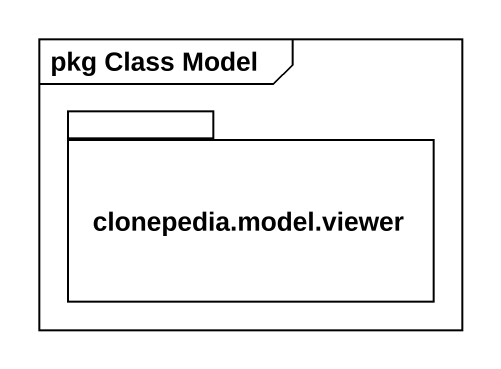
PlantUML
@startuml
mainframe pkg Class Model
package "clonepedia.model.viewer" as clonepedia_model_viewer {
}
@enduml
